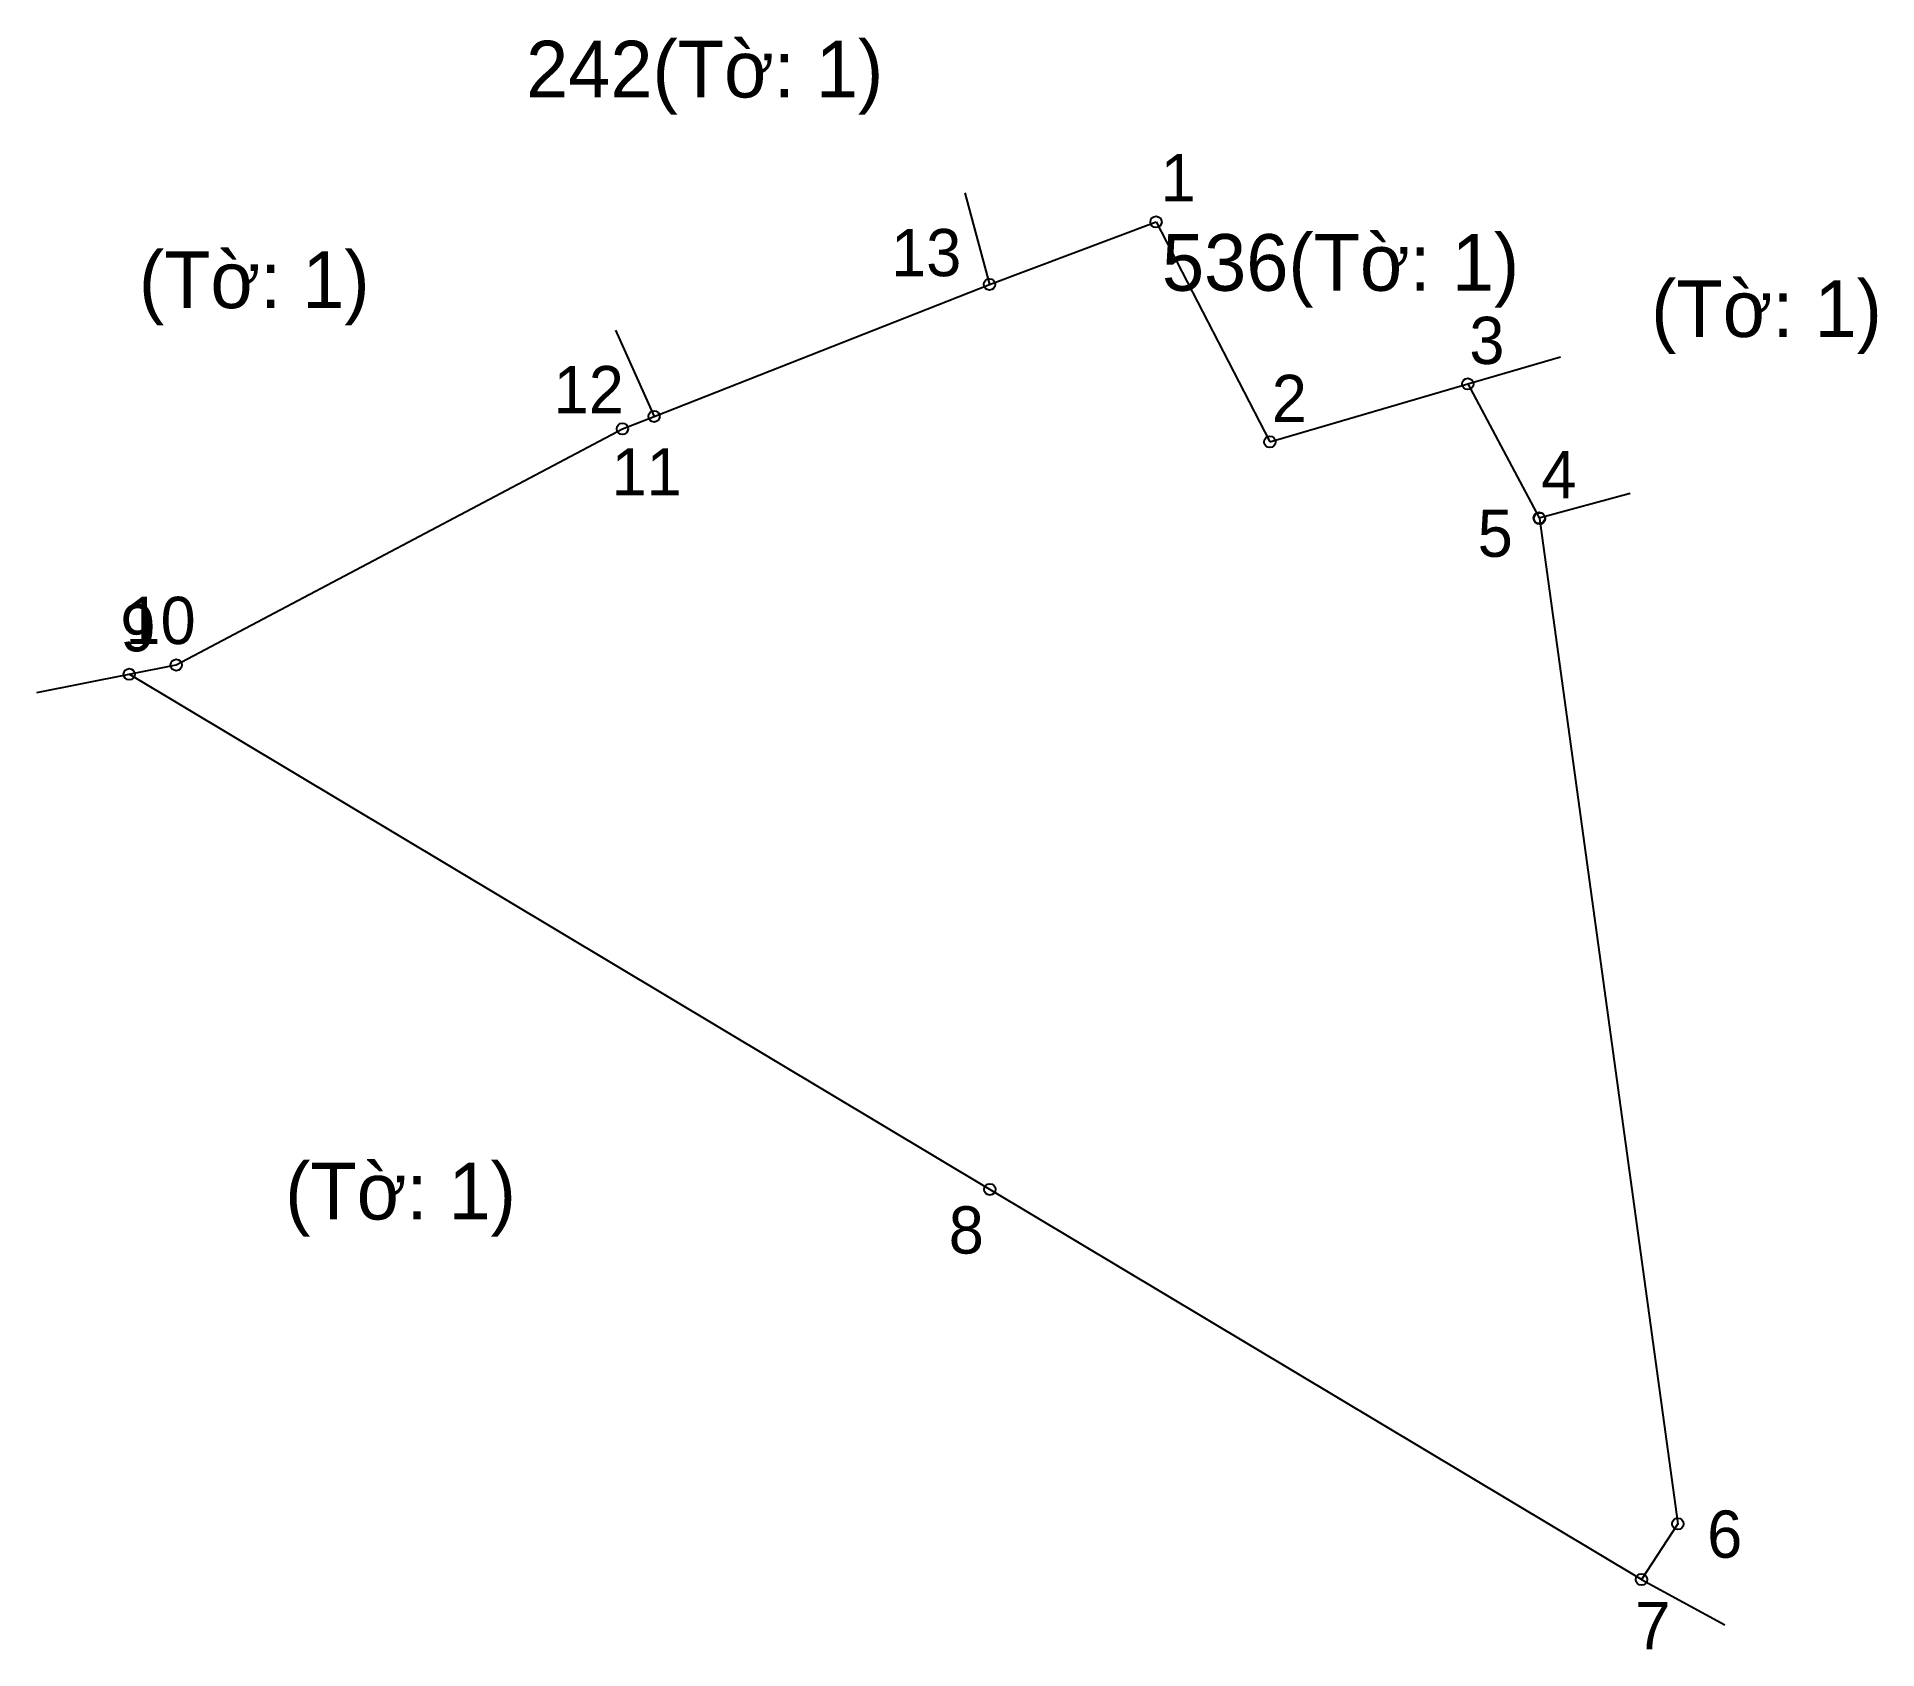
# Model space of a CAD drawing. Extents: x 548928 to 549108, y 1820642 to 1820799.
import ezdxf

# ---------------------------------------------------------------- set-up
doc = ezdxf.new("R2010")
doc.units = 0
for name, color, linetype in [('CanhThua', 7, 'Continuous'), ('MocDinhThua', 7, 'Continuous'), ('NhanTuCan', 7, 'Continuous'), ('RauThua', 7, 'Continuous'), ('SoHieuDinhThua', 7, 'Continuous')]:
    doc.layers.add(name, color=color, linetype=linetype)

msp = doc.modelspace()

# ---------------------------------------------------------------- linework, layer by layer
at = {"layer": 'CanhThua'}
for p, q in [((549021.1, 1820774.75), (549037.31, 1820780.83)), ((549037.31, 1820780.83), (549048.39, 1820759.42)), ((548988.45, 1820761.9), (549021.1, 1820774.75)), ((549048.39, 1820759.42), (549067.66, 1820765.06)), ((549067.66, 1820765.06), (549074.62, 1820752.02)), ((548941.94, 1820737.7), (548985.37, 1820760.69)), ((548985.37, 1820760.69), (548988.45, 1820761.9)), ((549074.62, 1820752.02), (549074.65, 1820751.96)), ((549074.65, 1820751.96), (549088.11, 1820654.09)), ((548937.36, 1820736.8), (548941.94, 1820737.7)), ((549021.13, 1820686.65), (548937.36, 1820736.8)), ((549084.57, 1820648.67), (549021.13, 1820686.65)), ((549088.11, 1820654.09), (549084.57, 1820648.67))]:
    msp.add_line(p, q, dxfattribs=at)
at = {"layer": 'MocDinhThua'}
for centre in [(549037.31, 1820780.83), (549021.1, 1820774.75), (549067.66, 1820765.06), (548988.45, 1820761.9), (548985.37, 1820760.69), (549048.39, 1820759.42), (549074.62, 1820752.02), (549074.65, 1820751.96), (548937.36, 1820736.8), (548941.94, 1820737.7), (549021.13, 1820686.65), (549088.11, 1820654.09), (549084.57, 1820648.67)]:
    msp.add_circle(centre, 0.552, dxfattribs=at)
at = {"layer": 'RauThua'}
for p, q in [((549018.7, 1820783.67), (549021.1, 1820774.75)), ((548984.69, 1820770.3), (548988.45, 1820761.9)), ((549067.66, 1820765.06), (549076.68, 1820767.69)), ((549074.62, 1820752.02), (549083.48, 1820754.44)), ((548928.36, 1820735.03), (548937.36, 1820736.8)), ((549084.57, 1820648.67), (549092.67, 1820644.26))]:
    msp.add_line(p, q, dxfattribs=at)

# ---------------------------------------------------------------- texts
at = {"layer": 'NhanTuCan'}
for s, p in [('242(Tờ: 1)', (548975.99, 1820792.95)), ('(Tờ: 1)', (548938.3, 1820772.44)), ('536(Tờ: 1)', (549037.89, 1820774.13)), ('(Tờ: 1)', (549085.51, 1820769.63)), ('(Tờ: 1)', (548952.54, 1820683.72))]:
    msp.add_text(s, height=5.517, dxfattribs=at).set_placement(p)
at = {"layer": 'SoHieuDinhThua'}
for s, height, p in [('1', 4.6, (549037.76, 1820782.83)), ('13', 4.598, (549011.52, 1820775.55)), ('3', 4.6, (549067.81, 1820767)), ('12', 4.598, (548978.67, 1820762.21)), ('2', 4.6, (549048.58, 1820761.35)), ('11', 4.598, (548984.31, 1820754.21)), ('4', 4.6, (549074.81, 1820753.94)), ('5', 4.6, (549068.62, 1820748.23)), ('10', 4.598, (548936.99, 1820739.74)), ('9', 4.6, (548936.5, 1820739.03)), ('8', 4.6, (549017.13, 1820680.4)), ('6', 4.6, (549090.96, 1820650.79)), ('7', 4.6, (549083.96, 1820641.89))]:
    msp.add_text(s, height=height, dxfattribs=at).set_placement(p)

doc.saveas('drawing.dxf')
